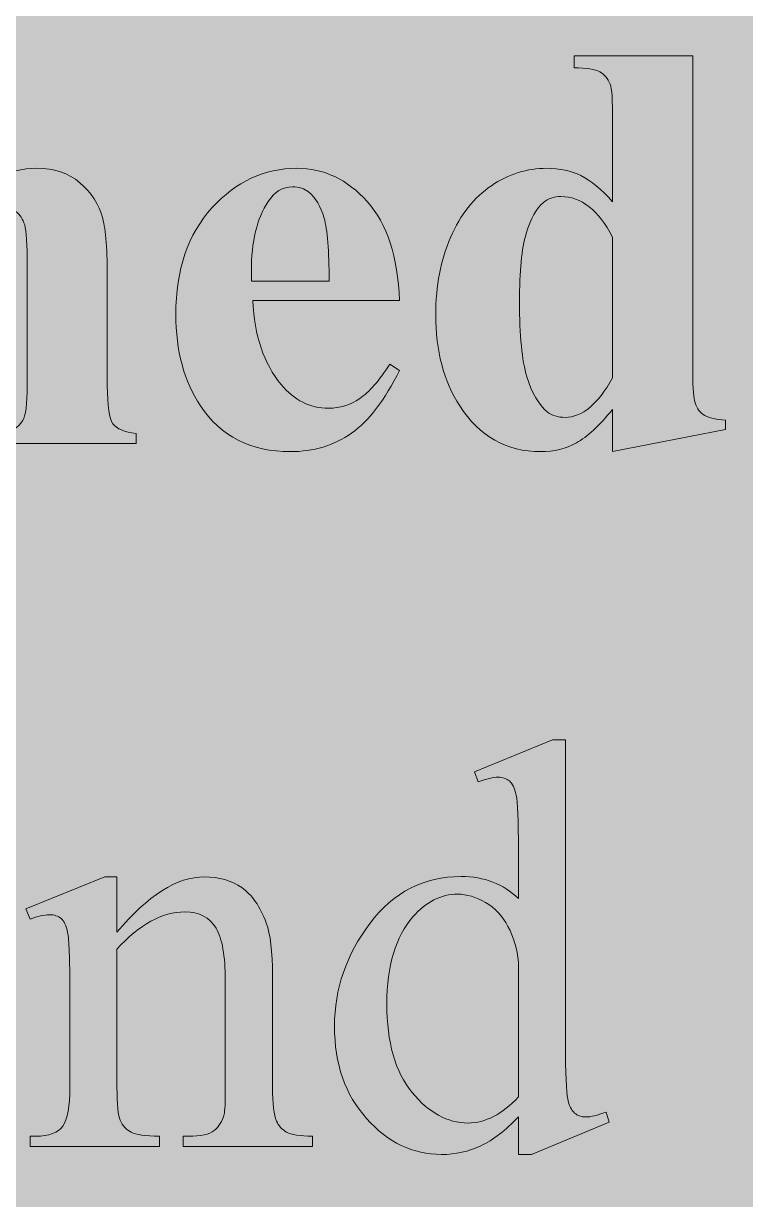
# Model space of a CAD drawing. Header units: inches. Extents: x -1481 to -429, y -1676 to -696.
# Drawn here: x -576.02 to -569.06, y -913.89 to -902.56 of the extents above; entities that cross this region are included whole.
import ezdxf

# ---------------------------------------------------------------- set-up
doc = ezdxf.new("R2010")
doc.units = ezdxf.units.IN
doc.header["$MEASUREMENT"] = 0
doc.layers.add('Layer 1', color=7, linetype='Continuous')

# ---------------------------------------------------------------- blocks, each defined once
blk = doc.blocks.new('block 2')
at = {"layer": 'Layer 1', "true_color": 0x009344}
h = blk.add_hatch(color=114, dxfattribs=at)
h.dxf.hatch_style = 2
h.paths.add_polyline_path([(-429.175, -985.727), (-669.175, -985.727), (-669.175, -695.727), (-429.175, -695.727)])
blk = doc.blocks.new('block 438')
at = {"layer": 'Layer 1', "true_color": 0x8cc63e}
h = blk.add_hatch(color=73, dxfattribs=at)
h.dxf.hatch_style = 2
edge = h.paths.add_edge_path()
edge.add_spline(control_points=[(-569.573, -902.875), (-569.573, -902.875), (-569.573, -905.837), (-569.573, -905.837), (-569.573, -906.037), (-569.567, -906.156), (-569.556, -906.192), (-569.541, -906.253), (-569.514, -906.298), (-569.472, -906.327), (-569.431, -906.357), (-569.359, -906.375), (-569.256, -906.383), (-569.256, -906.383), (-569.256, -906.473), (-569.256, -906.473), (-569.256, -906.473), (-570.344, -906.685), (-570.344, -906.685), (-570.344, -906.685), (-570.344, -906.278), (-570.344, -906.278), (-570.474, -906.436), (-570.59, -906.543), (-570.692, -906.6), (-570.794, -906.657), (-570.909, -906.685), (-571.037, -906.685), (-571.366, -906.685), (-571.626, -906.539), (-571.817, -906.245), (-571.971, -906.006), (-572.048, -905.714), (-572.048, -905.367), (-572.048, -905.089), (-572, -904.841), (-571.905, -904.622), (-571.809, -904.402), (-571.679, -904.237), (-571.512, -904.125), (-571.346, -904.013), (-571.168, -903.957), (-570.977, -903.957), (-570.854, -903.957), (-570.745, -903.981), (-570.649, -904.028), (-570.554, -904.076), (-570.452, -904.159), (-570.344, -904.279), (-570.344, -904.279), (-570.344, -903.502), (-570.344, -903.502), (-570.344, -903.306), (-570.352, -903.188), (-570.368, -903.147), (-570.391, -903.094), (-570.423, -903.055), (-570.468, -903.029), (-570.512, -903.003), (-570.594, -902.99), (-570.715, -902.99), (-570.715, -902.99), (-570.715, -902.875), (-570.715, -902.875), (-570.715, -902.875), (-569.573, -902.875), (-569.573, -902.875)], knot_values=[0, 0, 0, 0, 1, 1, 1, 2, 2, 2, 3, 3, 3, 4, 4, 4, 5, 5, 5, 6, 6, 6, 7, 7, 7, 8, 8, 8, 9, 9, 9, 10, 10, 10, 11, 11, 11, 12, 12, 12, 13, 13, 13, 14, 14, 14, 15, 15, 15, 16, 16, 16, 17, 17, 17, 18, 18, 18, 19, 19, 19, 20, 20, 20, 21, 21, 21, 22, 22, 22, 22], degree=3, periodic=1)
edge = h.paths.add_edge_path()
edge.add_spline(control_points=[(-570.344, -904.62), (-570.48, -904.36), (-570.646, -904.229), (-570.842, -904.229), (-570.91, -904.229), (-570.966, -904.248), (-571.01, -904.285), (-571.078, -904.341), (-571.133, -904.441), (-571.177, -904.585), (-571.22, -904.728), (-571.241, -904.947), (-571.241, -905.243), (-571.241, -905.567), (-571.218, -905.808), (-571.17, -905.964), (-571.122, -906.12), (-571.057, -906.233), (-570.974, -906.303), (-570.932, -906.337), (-570.874, -906.355), (-570.801, -906.355), (-570.639, -906.355), (-570.487, -906.228), (-570.344, -905.975), (-570.344, -905.975), (-570.344, -904.62), (-570.344, -904.62)], knot_values=[0, 0, 0, 0, 1, 1, 1, 2, 2, 2, 3, 3, 3, 4, 4, 4, 5, 5, 5, 6, 6, 6, 7, 7, 7, 8, 8, 8, 9, 9, 9, 9], degree=3, periodic=1)
h = blk.add_hatch(color=73, dxfattribs=at)
h.dxf.hatch_style = 2
edge = h.paths.add_edge_path()
edge.add_spline(control_points=[(-576.662, -904.034), (-576.662, -904.034), (-576.662, -904.367), (-576.662, -904.367), (-576.53, -904.224), (-576.404, -904.12), (-576.282, -904.054), (-576.161, -903.989), (-576.031, -903.957), (-575.891, -903.957), (-575.725, -903.957), (-575.586, -904.003), (-575.476, -904.096), (-575.366, -904.188), (-575.292, -904.304), (-575.255, -904.441), (-575.226, -904.546), (-575.211, -904.747), (-575.211, -905.044), (-575.211, -905.044), (-575.211, -906.047), (-575.211, -906.047), (-575.211, -906.245), (-575.193, -906.368), (-575.158, -906.417), (-575.122, -906.466), (-575.047, -906.496), (-574.933, -906.509), (-574.933, -906.509), (-574.933, -906.608), (-574.933, -906.608), (-574.933, -906.608), (-576.236, -906.608), (-576.236, -906.608), (-576.236, -906.608), (-576.236, -906.509), (-576.236, -906.509), (-576.138, -906.496), (-576.069, -906.456), (-576.027, -906.388), (-575.997, -906.342), (-575.982, -906.228), (-575.982, -906.047), (-575.982, -906.047), (-575.982, -904.901), (-575.982, -904.901), (-575.982, -904.69), (-575.991, -904.557), (-576.007, -904.502), (-576.024, -904.447), (-576.052, -904.404), (-576.091, -904.374), (-576.131, -904.344), (-576.174, -904.329), (-576.222, -904.329), (-576.38, -904.329), (-576.527, -904.441), (-576.662, -904.667), (-576.662, -904.667), (-576.662, -906.047), (-576.662, -906.047), (-576.662, -906.239), (-576.645, -906.361), (-576.609, -906.413), (-576.573, -906.464), (-576.506, -906.496), (-576.409, -906.509), (-576.409, -906.509), (-576.409, -906.608), (-576.409, -906.608), (-576.409, -906.608), (-577.712, -906.608), (-577.712, -906.608), (-577.712, -906.608), (-577.712, -906.509), (-577.712, -906.509), (-577.603, -906.498), (-577.526, -906.463), (-577.48, -906.405), (-577.449, -906.364), (-577.433, -906.245), (-577.433, -906.047), (-577.433, -906.047), (-577.433, -904.593), (-577.433, -904.593), (-577.433, -904.398), (-577.451, -904.277), (-577.487, -904.229), (-577.523, -904.182), (-577.598, -904.15), (-577.712, -904.136), (-577.712, -904.136), (-577.712, -904.034), (-577.712, -904.034), (-577.712, -904.034), (-576.662, -904.034), (-576.662, -904.034)], knot_values=[0, 0, 0, 0, 1, 1, 1, 2, 2, 2, 3, 3, 3, 4, 4, 4, 5, 5, 5, 6, 6, 6, 7, 7, 7, 8, 8, 8, 9, 9, 9, 10, 10, 10, 11, 11, 11, 12, 12, 12, 13, 13, 13, 14, 14, 14, 15, 15, 15, 16, 16, 16, 17, 17, 17, 18, 18, 18, 19, 19, 19, 20, 20, 20, 21, 21, 21, 22, 22, 22, 23, 23, 23, 24, 24, 24, 25, 25, 25, 26, 26, 26, 27, 27, 27, 28, 28, 28, 29, 29, 29, 30, 30, 30, 31, 31, 31, 32, 32, 32, 32], degree=3, periodic=1)
h = blk.add_hatch(color=73, dxfattribs=at)
h.dxf.hatch_style = 2
edge = h.paths.add_edge_path()
edge.add_spline(control_points=[(-572.398, -905.229), (-572.398, -905.229), (-573.81, -905.229), (-573.81, -905.229), (-573.794, -905.57), (-573.703, -905.84), (-573.537, -906.038), (-573.411, -906.191), (-573.259, -906.267), (-573.081, -906.267), (-572.97, -906.267), (-572.87, -906.236), (-572.78, -906.174), (-572.69, -906.113), (-572.594, -906.003), (-572.491, -905.843), (-572.491, -905.843), (-572.398, -905.903), (-572.398, -905.903), (-572.537, -906.188), (-572.691, -906.389), (-572.86, -906.508), (-573.029, -906.626), (-573.225, -906.685), (-573.447, -906.685), (-573.829, -906.685), (-574.118, -906.539), (-574.314, -906.245), (-574.472, -906.008), (-574.551, -905.714), (-574.551, -905.364), (-574.551, -904.934), (-574.435, -904.593), (-574.203, -904.338), (-573.97, -904.084), (-573.698, -903.957), (-573.386, -903.957), (-573.125, -903.957), (-572.899, -904.064), (-572.708, -904.278), (-572.516, -904.492), (-572.412, -904.809), (-572.398, -905.229)], knot_values=[0, 0, 0, 0, 1, 1, 1, 2, 2, 2, 3, 3, 3, 4, 4, 4, 5, 5, 5, 6, 6, 6, 7, 7, 7, 8, 8, 8, 9, 9, 9, 10, 10, 10, 11, 11, 11, 12, 12, 12, 13, 13, 13, 14, 14, 14, 14], degree=3, periodic=1)
edge = h.paths.add_edge_path()
edge.add_spline(control_points=[(-573.075, -905.044), (-573.075, -904.749), (-573.091, -904.546), (-573.123, -904.436), (-573.155, -904.326), (-573.205, -904.242), (-573.273, -904.185), (-573.312, -904.152), (-573.363, -904.136), (-573.428, -904.136), (-573.523, -904.136), (-573.601, -904.183), (-573.661, -904.276), (-573.77, -904.44), (-573.824, -904.663), (-573.824, -904.948), (-573.824, -904.948), (-573.824, -905.044), (-573.824, -905.044), (-573.824, -905.044), (-573.075, -905.044), (-573.075, -905.044)], knot_values=[0, 0, 0, 0, 1, 1, 1, 2, 2, 2, 3, 3, 3, 4, 4, 4, 5, 5, 5, 6, 6, 6, 7, 7, 7, 7], degree=3, periodic=1)
h = blk.add_hatch(color=73, dxfattribs=at)
h.dxf.hatch_style = 2
edge = h.paths.add_edge_path()
edge.add_spline(control_points=[(-571.252, -913.091), (-571.375, -913.22), (-571.496, -913.312), (-571.613, -913.368), (-571.73, -913.424), (-571.857, -913.452), (-571.993, -913.452), (-572.268, -913.452), (-572.509, -913.336), (-572.714, -913.106), (-572.92, -912.876), (-573.023, -912.58), (-573.023, -912.218), (-573.023, -911.857), (-572.909, -911.526), (-572.681, -911.226), (-572.454, -910.926), (-572.161, -910.776), (-571.803, -910.776), (-571.581, -910.776), (-571.397, -910.846), (-571.252, -910.988), (-571.252, -910.988), (-571.252, -910.522), (-571.252, -910.522), (-571.252, -910.234), (-571.259, -910.057), (-571.273, -909.991), (-571.287, -909.925), (-571.308, -909.88), (-571.338, -909.856), (-571.367, -909.832), (-571.404, -909.82), (-571.448, -909.82), (-571.496, -909.82), (-571.559, -909.835), (-571.638, -909.864), (-571.638, -909.864), (-571.674, -909.768), (-571.674, -909.768), (-571.674, -909.768), (-570.922, -909.459), (-570.922, -909.459), (-570.922, -909.459), (-570.798, -909.459), (-570.798, -909.459), (-570.798, -909.459), (-570.798, -912.375), (-570.798, -912.375), (-570.798, -912.671), (-570.791, -912.851), (-570.777, -912.916), (-570.763, -912.982), (-570.742, -913.027), (-570.711, -913.053), (-570.681, -913.078), (-570.646, -913.091), (-570.605, -913.091), (-570.556, -913.091), (-570.49, -913.076), (-570.407, -913.044), (-570.407, -913.044), (-570.377, -913.141), (-570.377, -913.141), (-570.377, -913.141), (-571.126, -913.452), (-571.126, -913.452), (-571.126, -913.452), (-571.252, -913.452), (-571.252, -913.452), (-571.252, -913.452), (-571.252, -913.091), (-571.252, -913.091)], knot_values=[0, 0, 0, 0, 1, 1, 1, 2, 2, 2, 3, 3, 3, 4, 4, 4, 5, 5, 5, 6, 6, 6, 7, 7, 7, 8, 8, 8, 9, 9, 9, 10, 10, 10, 11, 11, 11, 12, 12, 12, 13, 13, 13, 14, 14, 14, 15, 15, 15, 16, 16, 16, 17, 17, 17, 18, 18, 18, 19, 19, 19, 20, 20, 20, 21, 21, 21, 22, 22, 22, 23, 23, 23, 24, 24, 24, 24], degree=3, periodic=1)
edge = h.paths.add_edge_path()
edge.add_spline(control_points=[(-571.252, -912.898), (-571.252, -912.898), (-571.252, -911.599), (-571.252, -911.599), (-571.263, -911.474), (-571.296, -911.36), (-571.352, -911.257), (-571.406, -911.155), (-571.479, -911.077), (-571.57, -911.025), (-571.661, -910.972), (-571.75, -910.946), (-571.836, -910.946), (-571.997, -910.946), (-572.141, -911.019), (-572.268, -911.164), (-572.435, -911.355), (-572.519, -911.634), (-572.519, -912.001), (-572.519, -912.372), (-572.438, -912.656), (-572.277, -912.853), (-572.115, -913.05), (-571.935, -913.149), (-571.737, -913.149), (-571.57, -913.149), (-571.408, -913.065), (-571.252, -912.898)], knot_values=[0, 0, 0, 0, 1, 1, 1, 2, 2, 2, 3, 3, 3, 4, 4, 4, 5, 5, 5, 6, 6, 6, 7, 7, 7, 8, 8, 8, 9, 9, 9, 9], degree=3, periodic=1)
h = blk.add_hatch(color=73, dxfattribs=at)
h.dxf.hatch_style = 2
edge = h.paths.add_edge_path()
edge.add_spline(control_points=[(-575.118, -911.313), (-574.822, -910.956), (-574.541, -910.779), (-574.273, -910.779), (-574.135, -910.779), (-574.017, -910.813), (-573.917, -910.882), (-573.818, -910.95), (-573.739, -911.064), (-573.681, -911.222), (-573.64, -911.332), (-573.62, -911.501), (-573.62, -911.728), (-573.62, -911.728), (-573.62, -912.805), (-573.62, -912.805), (-573.62, -912.964), (-573.607, -913.073), (-573.582, -913.13), (-573.561, -913.176), (-573.529, -913.211), (-573.484, -913.237), (-573.439, -913.263), (-573.356, -913.276), (-573.235, -913.276), (-573.235, -913.276), (-573.235, -913.375), (-573.235, -913.375), (-573.235, -913.375), (-574.482, -913.375), (-574.482, -913.375), (-574.482, -913.375), (-574.482, -913.276), (-574.482, -913.276), (-574.482, -913.276), (-574.43, -913.276), (-574.43, -913.276), (-574.312, -913.276), (-574.23, -913.258), (-574.183, -913.222), (-574.136, -913.186), (-574.104, -913.133), (-574.086, -913.064), (-574.078, -913.036), (-574.075, -912.95), (-574.075, -912.805), (-574.075, -912.805), (-574.075, -911.772), (-574.075, -911.772), (-574.075, -911.543), (-574.104, -911.376), (-574.164, -911.273), (-574.224, -911.169), (-574.324, -911.117), (-574.465, -911.117), (-574.684, -911.117), (-574.901, -911.236), (-575.118, -911.475), (-575.118, -911.475), (-575.118, -912.805), (-575.118, -912.805), (-575.118, -912.975), (-575.108, -913.081), (-575.088, -913.122), (-575.062, -913.175), (-575.027, -913.214), (-574.982, -913.238), (-574.937, -913.263), (-574.845, -913.276), (-574.708, -913.276), (-574.708, -913.276), (-574.708, -913.375), (-574.708, -913.375), (-574.708, -913.375), (-575.955, -913.375), (-575.955, -913.375), (-575.955, -913.375), (-575.955, -913.276), (-575.955, -913.276), (-575.955, -913.276), (-575.9, -913.276), (-575.9, -913.276), (-575.771, -913.276), (-575.685, -913.243), (-575.64, -913.178), (-575.595, -913.113), (-575.572, -912.988), (-575.572, -912.805), (-575.572, -912.805), (-575.572, -911.869), (-575.572, -911.869), (-575.572, -911.566), (-575.579, -911.381), (-575.593, -911.315), (-575.607, -911.249), (-575.628, -911.204), (-575.656, -911.18), (-575.685, -911.156), (-575.723, -911.144), (-575.771, -911.144), (-575.822, -911.144), (-575.883, -911.158), (-575.955, -911.186), (-575.955, -911.186), (-575.996, -911.087), (-575.996, -911.087), (-575.996, -911.087), (-575.236, -910.779), (-575.236, -910.779), (-575.236, -910.779), (-575.118, -910.779), (-575.118, -910.779), (-575.118, -910.779), (-575.118, -911.313), (-575.118, -911.313)], knot_values=[0, 0, 0, 0, 1, 1, 1, 2, 2, 2, 3, 3, 3, 4, 4, 4, 5, 5, 5, 6, 6, 6, 7, 7, 7, 8, 8, 8, 9, 9, 9, 10, 10, 10, 11, 11, 11, 12, 12, 12, 13, 13, 13, 14, 14, 14, 15, 15, 15, 16, 16, 16, 17, 17, 17, 18, 18, 18, 19, 19, 19, 20, 20, 20, 21, 21, 21, 22, 22, 22, 23, 23, 23, 24, 24, 24, 25, 25, 25, 26, 26, 26, 27, 27, 27, 28, 28, 28, 29, 29, 29, 30, 30, 30, 31, 31, 31, 32, 32, 32, 33, 33, 33, 34, 34, 34, 35, 35, 35, 36, 36, 36, 37, 37, 37, 38, 38, 38, 38], degree=3, periodic=1)
at = {"layer": 'Layer 1', "lineweight": 0}
for points, knots in [([(-569.573, -902.875), (-569.573, -902.875), (-569.573, -905.837), (-569.573, -905.837), (-569.573, -906.037), (-569.567, -906.156), (-569.556, -906.192), (-569.541, -906.253), (-569.514, -906.298), (-569.472, -906.327), (-569.431, -906.357), (-569.359, -906.375), (-569.256, -906.383), (-569.256, -906.383), (-569.256, -906.473), (-569.256, -906.473), (-569.256, -906.473), (-570.344, -906.685), (-570.344, -906.685), (-570.344, -906.685), (-570.344, -906.278), (-570.344, -906.278), (-570.474, -906.436), (-570.59, -906.543), (-570.692, -906.6), (-570.794, -906.657), (-570.909, -906.685), (-571.037, -906.685), (-571.366, -906.685), (-571.626, -906.539), (-571.817, -906.245), (-571.971, -906.006), (-572.048, -905.714), (-572.048, -905.367), (-572.048, -905.089), (-572, -904.841), (-571.905, -904.622), (-571.809, -904.402), (-571.679, -904.237), (-571.512, -904.125), (-571.346, -904.013), (-571.168, -903.957), (-570.977, -903.957), (-570.854, -903.957), (-570.745, -903.981), (-570.649, -904.028), (-570.554, -904.076), (-570.452, -904.159), (-570.344, -904.279), (-570.344, -904.279), (-570.344, -903.502), (-570.344, -903.502), (-570.344, -903.306), (-570.352, -903.188), (-570.368, -903.147), (-570.391, -903.094), (-570.423, -903.055), (-570.468, -903.029), (-570.512, -903.003), (-570.594, -902.99), (-570.715, -902.99), (-570.715, -902.99), (-570.715, -902.875), (-570.715, -902.875), (-570.715, -902.875), (-569.573, -902.875), (-569.573, -902.875)], [0, 0, 0, 0, 1, 1, 1, 2, 2, 2, 3, 3, 3, 4, 4, 4, 5, 5, 5, 6, 6, 6, 7, 7, 7, 8, 8, 8, 9, 9, 9, 10, 10, 10, 11, 11, 11, 12, 12, 12, 13, 13, 13, 14, 14, 14, 15, 15, 15, 16, 16, 16, 17, 17, 17, 18, 18, 18, 19, 19, 19, 20, 20, 20, 21, 21, 21, 22, 22, 22, 22]), ([(-576.662, -904.034), (-576.662, -904.034), (-576.662, -904.367), (-576.662, -904.367), (-576.53, -904.224), (-576.404, -904.12), (-576.282, -904.054), (-576.161, -903.989), (-576.031, -903.957), (-575.891, -903.957), (-575.725, -903.957), (-575.586, -904.003), (-575.476, -904.096), (-575.366, -904.188), (-575.292, -904.304), (-575.255, -904.441), (-575.226, -904.546), (-575.211, -904.747), (-575.211, -905.044), (-575.211, -905.044), (-575.211, -906.047), (-575.211, -906.047), (-575.211, -906.245), (-575.193, -906.368), (-575.158, -906.417), (-575.122, -906.466), (-575.047, -906.496), (-574.933, -906.509), (-574.933, -906.509), (-574.933, -906.608), (-574.933, -906.608), (-574.933, -906.608), (-576.236, -906.608), (-576.236, -906.608), (-576.236, -906.608), (-576.236, -906.509), (-576.236, -906.509), (-576.138, -906.496), (-576.069, -906.456), (-576.027, -906.388), (-575.997, -906.342), (-575.982, -906.228), (-575.982, -906.047), (-575.982, -906.047), (-575.982, -904.901), (-575.982, -904.901), (-575.982, -904.69), (-575.991, -904.557), (-576.007, -904.502), (-576.024, -904.447), (-576.052, -904.404), (-576.091, -904.374), (-576.131, -904.344), (-576.174, -904.329), (-576.222, -904.329), (-576.38, -904.329), (-576.527, -904.441), (-576.662, -904.667), (-576.662, -904.667), (-576.662, -906.047), (-576.662, -906.047), (-576.662, -906.239), (-576.645, -906.361), (-576.609, -906.413), (-576.573, -906.464), (-576.506, -906.496), (-576.409, -906.509), (-576.409, -906.509), (-576.409, -906.608), (-576.409, -906.608), (-576.409, -906.608), (-577.712, -906.608), (-577.712, -906.608), (-577.712, -906.608), (-577.712, -906.509), (-577.712, -906.509), (-577.603, -906.498), (-577.526, -906.463), (-577.48, -906.405), (-577.449, -906.364), (-577.433, -906.245), (-577.433, -906.047), (-577.433, -906.047), (-577.433, -904.593), (-577.433, -904.593), (-577.433, -904.398), (-577.451, -904.277), (-577.487, -904.229), (-577.523, -904.182), (-577.598, -904.15), (-577.712, -904.136), (-577.712, -904.136), (-577.712, -904.034), (-577.712, -904.034), (-577.712, -904.034), (-576.662, -904.034), (-576.662, -904.034)], [0, 0, 0, 0, 1, 1, 1, 2, 2, 2, 3, 3, 3, 4, 4, 4, 5, 5, 5, 6, 6, 6, 7, 7, 7, 8, 8, 8, 9, 9, 9, 10, 10, 10, 11, 11, 11, 12, 12, 12, 13, 13, 13, 14, 14, 14, 15, 15, 15, 16, 16, 16, 17, 17, 17, 18, 18, 18, 19, 19, 19, 20, 20, 20, 21, 21, 21, 22, 22, 22, 23, 23, 23, 24, 24, 24, 25, 25, 25, 26, 26, 26, 27, 27, 27, 28, 28, 28, 29, 29, 29, 30, 30, 30, 31, 31, 31, 32, 32, 32, 32]), ([(-572.398, -905.229), (-572.398, -905.229), (-573.81, -905.229), (-573.81, -905.229), (-573.794, -905.57), (-573.703, -905.84), (-573.537, -906.038), (-573.411, -906.191), (-573.259, -906.267), (-573.081, -906.267), (-572.97, -906.267), (-572.87, -906.236), (-572.78, -906.174), (-572.69, -906.113), (-572.594, -906.003), (-572.491, -905.843), (-572.491, -905.843), (-572.398, -905.903), (-572.398, -905.903), (-572.537, -906.188), (-572.691, -906.389), (-572.86, -906.508), (-573.029, -906.626), (-573.225, -906.685), (-573.447, -906.685), (-573.829, -906.685), (-574.118, -906.539), (-574.314, -906.245), (-574.472, -906.008), (-574.551, -905.714), (-574.551, -905.364), (-574.551, -904.934), (-574.435, -904.593), (-574.203, -904.338), (-573.97, -904.084), (-573.698, -903.957), (-573.386, -903.957), (-573.125, -903.957), (-572.899, -904.064), (-572.708, -904.278), (-572.516, -904.492), (-572.412, -904.809), (-572.398, -905.229)], [0, 0, 0, 0, 1, 1, 1, 2, 2, 2, 3, 3, 3, 4, 4, 4, 5, 5, 5, 6, 6, 6, 7, 7, 7, 8, 8, 8, 9, 9, 9, 10, 10, 10, 11, 11, 11, 12, 12, 12, 13, 13, 13, 14, 14, 14, 14]), ([(-573.075, -905.044), (-573.075, -904.749), (-573.091, -904.546), (-573.123, -904.436), (-573.155, -904.326), (-573.205, -904.242), (-573.273, -904.185), (-573.312, -904.152), (-573.363, -904.136), (-573.428, -904.136), (-573.523, -904.136), (-573.601, -904.183), (-573.661, -904.276), (-573.77, -904.44), (-573.824, -904.663), (-573.824, -904.948), (-573.824, -904.948), (-573.824, -905.044), (-573.824, -905.044), (-573.824, -905.044), (-573.075, -905.044), (-573.075, -905.044)], [0, 0, 0, 0, 1, 1, 1, 2, 2, 2, 3, 3, 3, 4, 4, 4, 5, 5, 5, 6, 6, 6, 7, 7, 7, 7]), ([(-570.344, -904.62), (-570.48, -904.36), (-570.646, -904.229), (-570.842, -904.229), (-570.91, -904.229), (-570.966, -904.248), (-571.01, -904.285), (-571.078, -904.341), (-571.133, -904.441), (-571.177, -904.585), (-571.22, -904.728), (-571.241, -904.947), (-571.241, -905.243), (-571.241, -905.567), (-571.218, -905.808), (-571.17, -905.964), (-571.122, -906.12), (-571.057, -906.233), (-570.974, -906.303), (-570.932, -906.337), (-570.874, -906.355), (-570.801, -906.355), (-570.639, -906.355), (-570.487, -906.228), (-570.344, -905.975), (-570.344, -905.975), (-570.344, -904.62), (-570.344, -904.62)], [0, 0, 0, 0, 1, 1, 1, 2, 2, 2, 3, 3, 3, 4, 4, 4, 5, 5, 5, 6, 6, 6, 7, 7, 7, 8, 8, 8, 9, 9, 9, 9]), ([(-571.252, -913.091), (-571.375, -913.22), (-571.496, -913.312), (-571.613, -913.368), (-571.73, -913.424), (-571.857, -913.452), (-571.993, -913.452), (-572.268, -913.452), (-572.509, -913.336), (-572.714, -913.106), (-572.92, -912.876), (-573.023, -912.58), (-573.023, -912.218), (-573.023, -911.857), (-572.909, -911.526), (-572.681, -911.226), (-572.454, -910.926), (-572.161, -910.776), (-571.803, -910.776), (-571.581, -910.776), (-571.397, -910.846), (-571.252, -910.988), (-571.252, -910.988), (-571.252, -910.522), (-571.252, -910.522), (-571.252, -910.234), (-571.259, -910.057), (-571.273, -909.991), (-571.287, -909.925), (-571.308, -909.88), (-571.338, -909.856), (-571.367, -909.832), (-571.404, -909.82), (-571.448, -909.82), (-571.496, -909.82), (-571.559, -909.835), (-571.638, -909.864), (-571.638, -909.864), (-571.674, -909.768), (-571.674, -909.768), (-571.674, -909.768), (-570.922, -909.459), (-570.922, -909.459), (-570.922, -909.459), (-570.798, -909.459), (-570.798, -909.459), (-570.798, -909.459), (-570.798, -912.375), (-570.798, -912.375), (-570.798, -912.671), (-570.791, -912.851), (-570.777, -912.916), (-570.763, -912.982), (-570.742, -913.027), (-570.711, -913.053), (-570.681, -913.078), (-570.646, -913.091), (-570.605, -913.091), (-570.556, -913.091), (-570.49, -913.076), (-570.407, -913.044), (-570.407, -913.044), (-570.377, -913.141), (-570.377, -913.141), (-570.377, -913.141), (-571.126, -913.452), (-571.126, -913.452), (-571.126, -913.452), (-571.252, -913.452), (-571.252, -913.452), (-571.252, -913.452), (-571.252, -913.091), (-571.252, -913.091)], [0, 0, 0, 0, 1, 1, 1, 2, 2, 2, 3, 3, 3, 4, 4, 4, 5, 5, 5, 6, 6, 6, 7, 7, 7, 8, 8, 8, 9, 9, 9, 10, 10, 10, 11, 11, 11, 12, 12, 12, 13, 13, 13, 14, 14, 14, 15, 15, 15, 16, 16, 16, 17, 17, 17, 18, 18, 18, 19, 19, 19, 20, 20, 20, 21, 21, 21, 22, 22, 22, 23, 23, 23, 24, 24, 24, 24]), ([(-575.118, -911.313), (-574.822, -910.956), (-574.541, -910.779), (-574.273, -910.779), (-574.135, -910.779), (-574.017, -910.813), (-573.917, -910.882), (-573.818, -910.95), (-573.739, -911.064), (-573.681, -911.222), (-573.64, -911.332), (-573.62, -911.501), (-573.62, -911.728), (-573.62, -911.728), (-573.62, -912.805), (-573.62, -912.805), (-573.62, -912.964), (-573.607, -913.073), (-573.582, -913.13), (-573.561, -913.176), (-573.529, -913.211), (-573.484, -913.237), (-573.439, -913.263), (-573.356, -913.276), (-573.235, -913.276), (-573.235, -913.276), (-573.235, -913.375), (-573.235, -913.375), (-573.235, -913.375), (-574.482, -913.375), (-574.482, -913.375), (-574.482, -913.375), (-574.482, -913.276), (-574.482, -913.276), (-574.482, -913.276), (-574.43, -913.276), (-574.43, -913.276), (-574.312, -913.276), (-574.23, -913.258), (-574.183, -913.222), (-574.136, -913.186), (-574.104, -913.133), (-574.086, -913.064), (-574.078, -913.036), (-574.075, -912.95), (-574.075, -912.805), (-574.075, -912.805), (-574.075, -911.772), (-574.075, -911.772), (-574.075, -911.543), (-574.104, -911.376), (-574.164, -911.273), (-574.224, -911.169), (-574.324, -911.117), (-574.465, -911.117), (-574.684, -911.117), (-574.901, -911.236), (-575.118, -911.475), (-575.118, -911.475), (-575.118, -912.805), (-575.118, -912.805), (-575.118, -912.975), (-575.108, -913.081), (-575.088, -913.122), (-575.062, -913.175), (-575.027, -913.214), (-574.982, -913.238), (-574.937, -913.263), (-574.845, -913.276), (-574.708, -913.276), (-574.708, -913.276), (-574.708, -913.375), (-574.708, -913.375), (-574.708, -913.375), (-575.955, -913.375), (-575.955, -913.375), (-575.955, -913.375), (-575.955, -913.276), (-575.955, -913.276), (-575.955, -913.276), (-575.9, -913.276), (-575.9, -913.276), (-575.771, -913.276), (-575.685, -913.243), (-575.64, -913.178), (-575.595, -913.113), (-575.572, -912.988), (-575.572, -912.805), (-575.572, -912.805), (-575.572, -911.869), (-575.572, -911.869), (-575.572, -911.566), (-575.579, -911.381), (-575.593, -911.315), (-575.607, -911.249), (-575.628, -911.204), (-575.656, -911.18), (-575.685, -911.156), (-575.723, -911.144), (-575.771, -911.144), (-575.822, -911.144), (-575.883, -911.158), (-575.955, -911.186), (-575.955, -911.186), (-575.996, -911.087), (-575.996, -911.087), (-575.996, -911.087), (-575.236, -910.779), (-575.236, -910.779), (-575.236, -910.779), (-575.118, -910.779), (-575.118, -910.779), (-575.118, -910.779), (-575.118, -911.313), (-575.118, -911.313)], [0, 0, 0, 0, 1, 1, 1, 2, 2, 2, 3, 3, 3, 4, 4, 4, 5, 5, 5, 6, 6, 6, 7, 7, 7, 8, 8, 8, 9, 9, 9, 10, 10, 10, 11, 11, 11, 12, 12, 12, 13, 13, 13, 14, 14, 14, 15, 15, 15, 16, 16, 16, 17, 17, 17, 18, 18, 18, 19, 19, 19, 20, 20, 20, 21, 21, 21, 22, 22, 22, 23, 23, 23, 24, 24, 24, 25, 25, 25, 26, 26, 26, 27, 27, 27, 28, 28, 28, 29, 29, 29, 30, 30, 30, 31, 31, 31, 32, 32, 32, 33, 33, 33, 34, 34, 34, 35, 35, 35, 36, 36, 36, 37, 37, 37, 38, 38, 38, 38]), ([(-571.252, -912.898), (-571.252, -912.898), (-571.252, -911.599), (-571.252, -911.599), (-571.263, -911.474), (-571.296, -911.36), (-571.352, -911.257), (-571.406, -911.155), (-571.479, -911.077), (-571.57, -911.025), (-571.661, -910.972), (-571.75, -910.946), (-571.836, -910.946), (-571.997, -910.946), (-572.141, -911.019), (-572.268, -911.164), (-572.435, -911.355), (-572.519, -911.634), (-572.519, -912.001), (-572.519, -912.372), (-572.438, -912.656), (-572.277, -912.853), (-572.115, -913.05), (-571.935, -913.149), (-571.737, -913.149), (-571.57, -913.149), (-571.408, -913.065), (-571.252, -912.898)], [0, 0, 0, 0, 1, 1, 1, 2, 2, 2, 3, 3, 3, 4, 4, 4, 5, 5, 5, 6, 6, 6, 7, 7, 7, 8, 8, 8, 9, 9, 9, 9])]:
    blk.add_open_spline(points, degree=3, knots=knots, dxfattribs=at)

msp = doc.modelspace()

# ---------------------------------------------------------------- hatches: boundary and pattern name
at = {"layer": 'Layer 1', "true_color": 0x006738}
h = msp.add_hatch(color=116, dxfattribs=at)
h.dxf.hatch_style = 2
h.paths.add_polyline_path([(-484.406, -970.727), (-654.406, -970.727), (-654.406, -751.646), (-484.406, -751.646)])

# ---------------------------------------------------------------- block references
at = {"layer": 'Layer 1'}
for name in ['block 2', 'block 438']:
    msp.add_blockref(name, (0, 0), dxfattribs=at)

doc.saveas('drawing.dxf')
